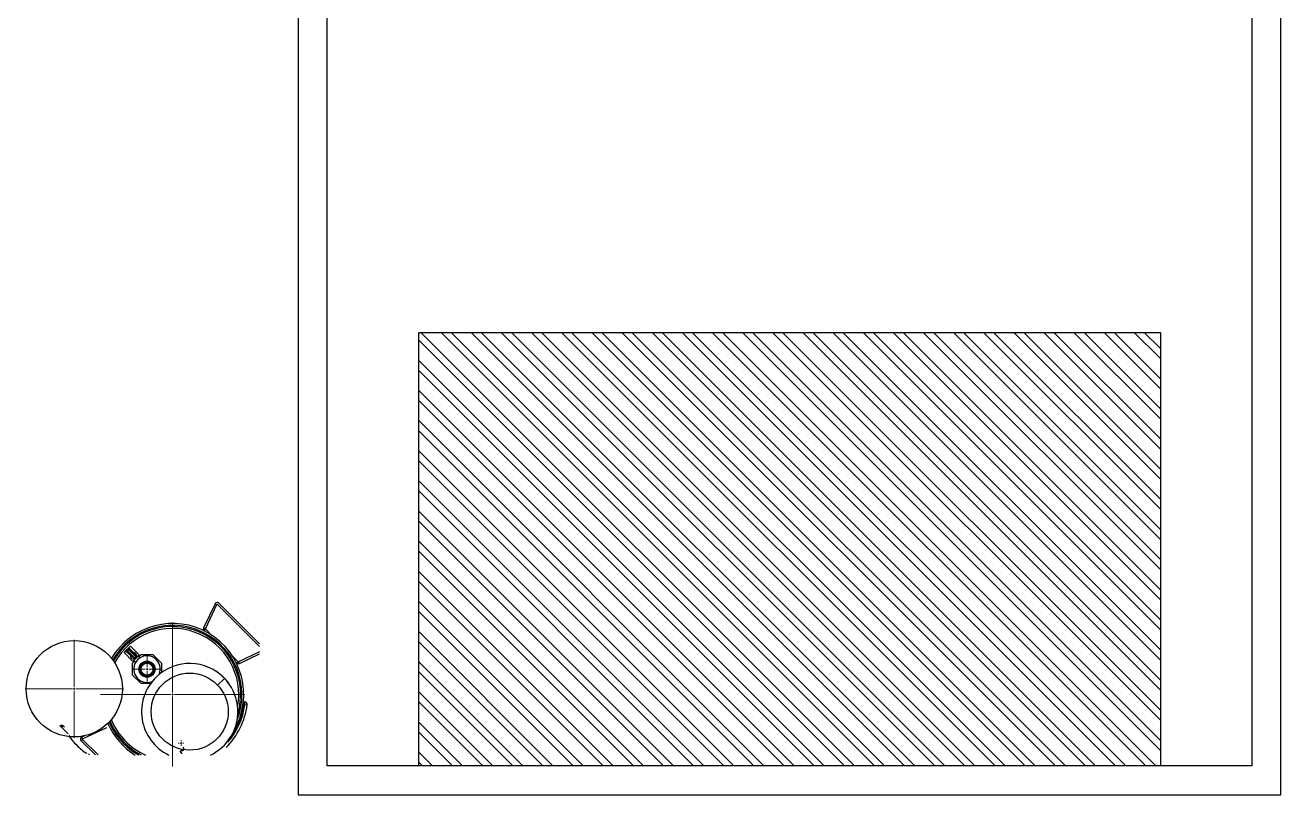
# Model space of a CAD drawing. Header units: inches. Extents: x -302 to 697, y -204 to 171.
# Drawn here: x 483.3 to 613.7, y -122.5 to -42.6 of the extents above; entities that cross this region are included whole.
import ezdxf

# ---------------------------------------------------------------- set-up
doc = ezdxf.new("R2010")
doc.units = ezdxf.units.IN
doc.header["$MEASUREMENT"] = 0

# ---------------------------------------------------------------- blocks, each defined once
blk = doc.blocks.new('SW_CENTERMARKSYMBOL_2')
at = {"color": 0, "linetype": 'Continuous', "lineweight": 18}
for p, q in [((0, 0.2), (0, 1.475)), ((-0.2, 0), (-1.475, 0)), ((0, 0), (-0.1, 0)), ((0, 0), (0, 0.1)), ((0, 0), (0, -0.1)), ((0, 0), (0.1, 0)), ((0.2, 0), (1.475, 0)), ((0, -0.2), (0, -1.475))]:
    blk.add_line(p, q, dxfattribs=at)
blk = doc.blocks.new('SW_CENTERMARKSYMBOL_3')
at = {"color": 0, "linetype": 'Continuous', "lineweight": 18}
for p, q in [((0, 0.2), (0, 7.475)), ((-0.2, 0), (-7.475, 0)), ((0, 0), (-0.1, 0)), ((0, 0), (0, 0.1)), ((0, 0), (0, -0.1)), ((0, 0), (0.1, 0)), ((0.2, 0), (7.475, 0)), ((0, -0.2), (0, -7.475))]:
    blk.add_line(p, q, dxfattribs=at)
blk = doc.blocks.new('SW_CENTERMARKSYMBOL_4')
at = {"color": 0, "linetype": 'Continuous', "lineweight": 18}
for p, q in [((-0.2, 0), (-0.29, 0)), ((0, 0), (-0.1, 0)), ((0, 0.2), (0, 0.29)), ((0, 0), (0, 0.1)), ((0, 0), (0, -0.1)), ((0, 0), (0.1, 0)), ((0.2, 0), (0.29, 0)), ((0, -0.2), (0, -0.29))]:
    blk.add_line(p, q, dxfattribs=at)
blk = doc.blocks.new('SW_CENTERMARKSYMBOL_30')
at = {"color": 0, "linetype": 'Continuous', "lineweight": 18}
for p, q in [((0, 0.2), (0, 5.1)), ((-0.2, 0), (-5.1, 0)), ((0, 0), (-0.1, 0)), ((0, 0), (0, 0.1)), ((0, 0), (0, -0.1)), ((0, 0), (0.1, 0)), ((0.2, 0), (5.1, 0)), ((0, -0.2), (0, -5.1))]:
    blk.add_line(p, q, dxfattribs=at)

msp = doc.modelspace()

# ---------------------------------------------------------------- hatches: boundary and pattern name
h = msp.add_hatch()
h.set_pattern_fill('ANSI32', color=5, scale=5.9, angle=-90)
h.set_pattern_definition([(315, (527.1315, 107.3772), (1.564474, 1.564474), []), (315, (527.1315, 106.3342), (1.564474, 1.564474), [])])
h.paths.add_polyline_path([(524.19, -74.52), (524.19, -119.52), (601.19, -119.52), (601.19, -74.52)])

# ---------------------------------------------------------------- linework, layer by layer
at = {"color": 7, "linetype": 'Continuous', "lineweight": 25}
for p, q in [((511.69, 133.48), (511.69, -122.52)), ((514.69, -119.52), (514.69, 130.48)), ((610.69, 26.48), (610.69, -119.52)), ((613.69, -122.52), (613.69, 23.48)), ((503.07, -102.68), (501.87, -105.18)), ((502.05, -105.27), (503.25, -102.76)), ((503.29, -102.76), (507.66, -107.12)), ((507.66, -106.84), (503.43, -102.61)), ((501.91, -105.44), (502.03, -105.56)), ((502.71, -105.96), (502.05, -105.3)), ((493.77, -107.58), (493.61, -107.75)), ((494.53, -108.67), (493.61, -107.75)), ((494.11, -107.25), (493.77, -107.58)), ((494.26, -108.07), (493.77, -107.58)), ((494.03, -107.37), (493.89, -107.5)), ((493.89, -107.5), (493.94, -107.55)), ((493.89, -107.59), (494.63, -108.33)), ((493.94, -107.55), (494.07, -107.42)), ((494.68, -108.28), (493.94, -107.55)), ((494.03, -107.37), (494.07, -107.42)), ((494.07, -107.42), (494.81, -108.15)), ((494.27, -107.08), (494.11, -107.25)), ((494.6, -107.74), (494.11, -107.25)), ((494.85, -108.1), (494.11, -107.37)), ((495.19, -108), (494.27, -107.08)), ((494.81, -108.15), (494.68, -108.28)), ((495.02, -108.17), (494.69, -108.5)), ((494.72, -108.32), (494.85, -108.19)), ((494.81, -108.15), (494.85, -108.19)), ((494.87, -108.13), (494.85, -108.1)), ((494.85, -108.19), (494.87, -108.22)), ((495.02, -108.17), (494.92, -108.07)), ((495.19, -108), (495.02, -108.17)), ((495.28, -108.29), (495.1, -108.1)), ((495.17, -108.17), (495.37, -107.96)), ((495.37, -107.96), (496.61, -107.96)), ((496.61, -107.96), (497.49, -108.84)), ((505.46, -108.71), (504.8, -108.05)), ((507.66, -107.67), (505.49, -108.71)), ((505.58, -108.89), (507.66, -107.89)), ((494.49, -108.84), (494.69, -108.64)), ((494.49, -110.09), (494.49, -108.84)), ((494.69, -108.5), (494.53, -108.67)), ((494.69, -108.5), (494.59, -108.4)), ((494.62, -108.57), (494.81, -108.75)), ((494.63, -108.33), (494.65, -108.35)), ((494.68, -108.28), (494.72, -108.32)), ((494.74, -108.35), (494.72, -108.32)), ((494.87, -108.22), (494.74, -108.35)), ((497.49, -108.84), (497.49, -109.82)), ((505.2, -108.73), (505.32, -108.85)), ((495.37, -110.97), (494.49, -110.09)), ((496.54, -110.02), (496.51, -109.98)), ((502.97, -109.58), (502.98, -109.57)), ((502.98, -109.58), (502.98, -109.57)), ((502.98, -109.58), (502.98, -109.57)), ((502.98, -109.57), (502.98, -109.57)), ((502.98, -109.57), (502.98, -109.57)), ((502.99, -109.57), (502.99, -109.57)), ((503.04, -109.62), (503.04, -109.61)), ((503.1, -109.65), (503.1, -109.65)), ((503.27, -109.75), (503.28, -109.77)), ((503.32, -111.12), (504.04, -110.43)), ((503.36, -109.83), (503.36, -109.82)), ((503.41, -109.85), (503.41, -109.86)), ((503.45, -109.9), (503.45, -109.89)), ((503.5, -109.93), (503.52, -109.94)), ((503.54, -109.97), (503.54, -109.96)), ((503.66, -110.07), (503.67, -110.06)), ((503.67, -110.08), (503.68, -110.07)), ((503.73, -110.13), (503.74, -110.12)), ((503.76, -110.16), (503.77, -110.15)), ((503.79, -110.19), (503.8, -110.18)), ((504.05, -110.43), (504.05, -110.43)), ((504.26, -110.67), (504.26, -110.66)), ((504.26, -110.68), (504.27, -110.67)), ((504.27, -110.69), (504.28, -110.69)), ((504.3, -110.72), (504.3, -110.71)), ((504.32, -110.75), (504.33, -110.74)), ((504.35, -110.79), (504.36, -110.78)), ((496.35, -110.97), (495.37, -110.97)), ((504.38, -110.83), (504.39, -110.82)), ((504.39, -110.84), (504.39, -110.84)), ((504.42, -110.87), (504.42, -110.87)), ((504.44, -110.91), (504.45, -110.9)), ((504.46, -110.91), (504.46, -110.91)), ((504.46, -110.91), (504.46, -110.91)), ((504.47, -110.94), (504.48, -110.94)), ((504.49, -110.97), (504.5, -110.96)), ((504.5, -110.98), (504.51, -110.98)), ((504.5, -110.99), (504.51, -110.98)), ((506.05, -113.14), (506.15, -113.13)), ((506.14, -112.88), (506.08, -112.89)), ((506.15, -113.13), (506.14, -112.88)), ((506.15, -113.13), (506.4, -113.17)), ((487.03, -115.33), (486.9, -115.39)), ((487.12, -115.51), (487.03, -115.33)), ((487.15, -115.52), (487.29, -115.37)), ((487.15, -115.52), (487.81, -116.17)), ((487.41, -115.49), (487.29, -115.37)), ((489.3, -116.72), (491.81, -115.51)), ((487.93, -116.35), (487.88, -116.39)), ((489.29, -116.76), (489.15, -116.9)), ((489.15, -116.9), (490.63, -118.38)), ((489.5, -116.4), (489.21, -116.54)), ((489.3, -116.72), (489.21, -116.54)), ((490.92, -118.38), (489.29, -116.76)), ((489.7, -118.2), (489.73, -118.15)), ((489.9, -118.27), (490.01, -118.38)), ((499.38, -117.98), (499.43, -118.03)), ((610.69, -119.52), (514.69, -119.52)), ((511.69, -122.52), (613.69, -122.52))]:
    msp.add_line(p, q, dxfattribs=at)
at = {"color": 8, "linetype": 'Continuous', "lineweight": 25}
for p, q in [((503.07, -102.68), (503.25, -102.76)), ((501.87, -105.18), (502.05, -105.27)), ((501.91, -105.44), (502.05, -105.3)), ((505.32, -108.85), (505.46, -108.71)), ((505.58, -108.89), (505.49, -108.71)), ((495.4, -110.06), (495.44, -110.02))]:
    msp.add_line(p, q, dxfattribs=at)
at = {"color": 5}
msp.add_lwpolyline([(524.19, -74.52), (601.19, -74.52), (601.19, -119.52), (524.19, -119.52), (524.19, -74.52)], dxfattribs=at)
at = {"color": 7, "linetype": 'Continuous', "lineweight": 25, "flags": 128}
for points in [[(502.99, -109.57), (502.99, -109.57), (502.99, -109.57)], [(503.15, -109.67), (503.15, -109.68), (503.15, -109.68)], [(504.27, -110.67), (504.27, -110.67), (504.26, -110.66)], [(504.51, -110.98), (504.51, -110.98), (504.51, -110.98)]]:
    msp.add_lwpolyline(points, dxfattribs=at)
at = {"color": 7, "linetype": 'Continuous', "lineweight": 25}
for centre, radius in [((488.44, -111.51), 5), ((495.99, -109.47), 0.835), ((495.99, -109.47), 0.78), ((495.99, -109.47), 0.73), ((495.99, -109.47), 0.625), ((500.42, -113.88), 4)]:
    msp.add_circle(centre, radius, dxfattribs=at)
for centre, radius, start, end in [((503.27, -102.77), 0.225, 90, 154.3348), ((503.27, -102.77), 0.025, 45, 154.3348), ((503.27, -102.77), 0.225, 45, 90), ((498.65, -112.11), 7.38, 329.9866, 149.3007), ((498.65, -112.11), 6.87, 349.0678, 151.0961), ((502.07, -105.28), 0.225, 154.3348, 225), ((502.07, -105.28), 0.025, 154.3348, 225), ((493.94, -107.54), 0.0625, 135, 225), ((493.8, -107.43), 0.184, 300.2041, 319.8338), ((494.07, -107.41), 0.0625, 45, 135), ((493.96, -107.28), 0.184, 310.1662, 329.7959), ((494.59, -108.07), 0.33, 163.2607, 315), ((494.59, -108.07), 0.33, 315, 106.7393), ((495.99, -109.47), 1.38, 336.9667, 293.273), ((494.69, -108.01), 0.184, 310.1662, 329.7959), ((494.81, -108.15), 0.0624, 314.891, 44.8906), ((494.54, -108.17), 0.184, 300.2041, 319.8338), ((494.67, -108.28), 0.0624, 225.1094, 315.109), ((500.42, -113.88), 5, 43.552, 133.552), ((505.48, -108.69), 0.225, 225, 295.6652), ((505.48, -108.69), 0.025, 225, 295.6652), ((500.42, -113.88), 5, 133.552, 244.2776), ((500.42, -113.88), 5, 295.7224, 43.552), ((500.42, -113.88), 5.01, 58.422, 59.2247), ((500.42, -113.88), 5.01, 57.6181, 58.422), ((500.42, -113.88), 5.01, 52.1669, 52.5929), ((500.42, -113.88), 5.01, 48.5638, 49.4286), ((500.42, -113.88), 5.01, 48.0769, 48.5638), ((500.42, -113.88), 5.01, 47.553, 48.0769), ((500.42, -113.88), 5.01, 39.5543, 39.7895), ((500.42, -113.88), 5.01, 39.1824, 39.5543), ((500.42, -113.88), 5.01, 38.6995, 39.1824), ((500.42, -113.88), 5.01, 38.593, 38.9066), ((500.42, -113.88), 5.01, 38.1376, 38.6995), ((500.42, -113.88), 5.01, 38.1961, 38.593), ((500.42, -113.88), 5.01, 37.5367, 38.1376), ((500.42, -113.88), 5.01, 37.7826, 38.1961), ((500.42, -113.88), 5.01, 37.6169, 37.7826), ((500.42, -113.88), 5.01, 36.9382, 37.5367), ((500.42, -113.88), 5.01, 37.2439, 37.6169), ((500.42, -113.88), 5.01, 36.7656, 37.2439), ((500.42, -113.88), 5.01, 36.3843, 36.9382), ((500.42, -113.88), 5.01, 36.3886, 36.7656), ((500.42, -113.88), 5.01, 35.9146, 36.3843), ((500.42, -113.88), 5.01, 35.7646, 36.1705), ((500.42, -113.88), 5.01, 35.559, 35.9146), ((500.42, -113.88), 5.01, 35.3408, 35.559), ((498.65, -112.11), 7.82, 315.2581, 352.2403), ((498.65, -112.11), 7.57, 319.21, 352.2403), ((498.65, -112.11), 7.47, 322.1209, 352.0953), ((506.15, -113.13), 0.25, 352.2403, 93.0061), ((498.65, -112.11), 6.88, 202.1777, 245.7548), ((487.13, -115.53), 0.225, 90, 115.6652), ((487.13, -115.53), 0.025, 45, 115.6652), ((487.13, -115.53), 0.225, 45, 90), ((498.65, -112.11), 7.38, 203.9731, 238.2095), ((493.92, -112.16), 7.38, 215, 225), ((489.31, -116.74), 0.225, 115.6652, 225), ((489.31, -116.74), 0.025, 115.6652, 225), ((493.96, -112.11), 7.44, 225, 235), ((494.05, -112.7), 7.57, 315.2666, 316.5637), ((499.62, -117.73), 0.188, 226.8607, 51.6768)]:
    msp.add_arc(centre, radius, start, end, dxfattribs=at)
at = {"color": 8, "linetype": 'Continuous', "lineweight": 25}
for radius, start, end in [(7.19, 338.8059, 149.8811), (7.06, 343.2928, 150.327), (7.19, 203.3927, 240.7098), (7.06, 202.9468, 242.5719)]:
    msp.add_arc((498.65, -112.11), radius, start, end, dxfattribs=at)
at = {"color": 7, "linetype": 'Continuous', "lineweight": 25}
for centre, major_axis, ratio, start_param, end_param in [((494.83, -108.17), (0.0444, -0.0444), 0.996195, 0, 1.570796), ((494.7, -108.3), (0.0444, -0.0444), 0.996195, 4.712389, 6.283185), ((501.23, -112.93), (-3.3, 2.82), 0.867053, 4.711418, 4.715295), ((475.42, -134.86), (-28.84, -24.2), 0.364785, 3.141412, 3.141723), ((468.01, -137.71), (-36.45, -26.81), 0.332772, 3.141121, 3.141904)]:
    msp.add_ellipse(centre, major_axis=major_axis, ratio=ratio, start_param=start_param, end_param=end_param, dxfattribs=at)
for points in [[(503.36, -109.82), (503.28, -109.76), (503.19, -109.7), (503.1, -109.65)], [(503.45, -109.89), (503.42, -109.87), (503.39, -109.84), (503.36, -109.82)], [(503.54, -109.96), (503.51, -109.94), (503.48, -109.91), (503.45, -109.89)], [(503.67, -110.06), (503.63, -110.03), (503.59, -109.99), (503.54, -109.96)], [(504.05, -110.43), (503.97, -110.34), (503.89, -110.26), (503.8, -110.18)]]:
    msp.add_open_spline(points, degree=3, dxfattribs=at)
for points, knots in [([(504.26, -110.66), (504.23, -110.62), (504.16, -110.54), (504.09, -110.47), (504.05, -110.43)], [0, 0, 0, 0, 0.502252, 1, 1, 1, 1]), ([(506.08, -112.89), (506.08, -112.89), (506.08, -112.89), (506.08, -112.89), (506.08, -112.89), (506.08, -112.89), (506.08, -112.89), (506.08, -112.9), (506.08, -112.9), (506.08, -112.9), (506.08, -112.9), (506.08, -112.91), (506.08, -112.91), (506.08, -112.92), (506.08, -112.92), (506.08, -112.93), (506.07, -112.93), (506.07, -112.94), (506.07, -112.95), (506.07, -112.95), (506.07, -112.96), (506.07, -112.97), (506.07, -112.98), (506.07, -112.99), (506.07, -113.01), (506.06, -113.02), (506.06, -113.04), (506.06, -113.05), (506.06, -113.07), (506.06, -113.08), (506.05, -113.1), (506.05, -113.12), (506.05, -113.13), (506.05, -113.14)], [0, 0, 0, 0, 0.025554, 0.051171, 0.076852, 0.102599, 0.128412, 0.154292, 0.18024, 0.206258, 0.232347, 0.258507, 0.28474, 0.311046, 0.337426, 0.363882, 0.390415, 0.417025, 0.443713, 0.470481, 0.497329, 0.532191, 0.568325, 0.605732, 0.644416, 0.684377, 0.725618, 0.768139, 0.811943, 0.85703, 0.903401, 0.951057, 1, 1, 1, 1]), ([(499.43, -118.03), (499.43, -118.04), (499.44, -118.04), (499.44, -118.05), (499.45, -118.05), (499.46, -118.06), (499.46, -118.07), (499.47, -118.07), (499.47, -118.08), (499.48, -118.08), (499.49, -118.09), (499.49, -118.09), (499.5, -118.1), (499.5, -118.11), (499.51, -118.11), (499.51, -118.12), (499.52, -118.12), (499.52, -118.13), (499.53, -118.13), (499.53, -118.14), (499.54, -118.14), (499.54, -118.14), (499.55, -118.15), (499.55, -118.15), (499.55, -118.16), (499.56, -118.16), (499.56, -118.16), (499.56, -118.17), (499.57, -118.17), (499.57, -118.17), (499.57, -118.18), (499.58, -118.18), (499.58, -118.18), (499.58, -118.19), (499.59, -118.19), (499.59, -118.19), (499.59, -118.19), (499.59, -118.19), (499.59, -118.2), (499.6, -118.2), (499.6, -118.2), (499.6, -118.2), (499.6, -118.2), (499.6, -118.2), (499.6, -118.21), (499.6, -118.21), (499.6, -118.21), (499.61, -118.21), (499.61, -118.21), (499.61, -118.21), (499.61, -118.21), (499.61, -118.21), (499.61, -118.21), (499.61, -118.21), (499.61, -118.21), (499.61, -118.21)], [0, 0, 0, 0, 0.023172, 0.046179, 0.069021, 0.091697, 0.114207, 0.136552, 0.158731, 0.180744, 0.202592, 0.224275, 0.245792, 0.267143, 0.288329, 0.309349, 0.330204, 0.350893, 0.371416, 0.391774, 0.411967, 0.431994, 0.451855, 0.471551, 0.491081, 0.510446, 0.529645, 0.548678, 0.567546, 0.586249, 0.604785, 0.623157, 0.641362, 0.659402, 0.677277, 0.694986, 0.712529, 0.729907, 0.74712, 0.764166, 0.781048, 0.797763, 0.814313, 0.830698, 0.846917, 0.86297, 0.878858, 0.89458, 0.910137, 0.925528, 0.940753, 0.955813, 0.970708, 0.985437, 1, 1, 1, 1])]:
    msp.add_open_spline(points, degree=3, knots=knots, dxfattribs=at)

# ---------------------------------------------------------------- block references
at = {"color": 7, "linetype": 'Continuous', "lineweight": 0, "rotation": 90}
for name, p in [('SW_CENTERMARKSYMBOL_3', (498.65, -112.11)), ('SW_CENTERMARKSYMBOL_30', (488.44, -111.51)), ('SW_CENTERMARKSYMBOL_2', (495.99, -109.47)), ('SW_CENTERMARKSYMBOL_4', (499.52, -117.14))]:
    msp.add_blockref(name, p, dxfattribs=at)

doc.saveas('drawing.dxf')
